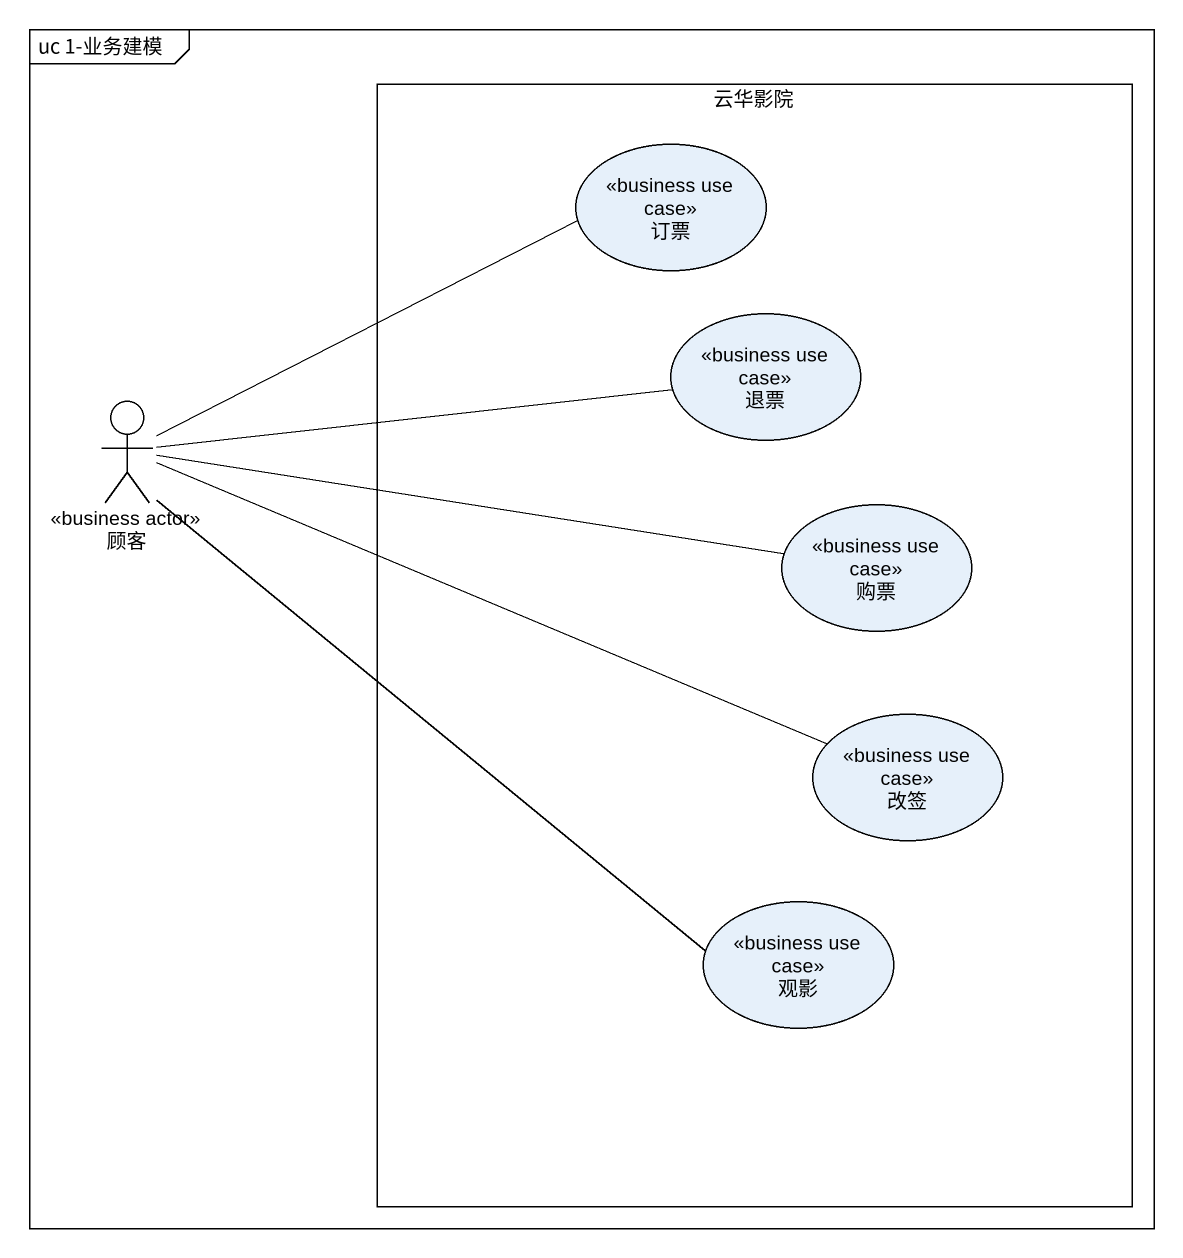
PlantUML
@startuml
mainframe uc 1-业务建模
rectangle 云华影院 {
  usecase 订票 <<business use case>>
  usecase 退票 <<business use case>>
  usecase 购票 <<business use case>>
  usecase 改签 <<business use case>>
  usecase 观影 <<business use case>>
}
actor 顾客 <<business actor>>
顾客 -up- 订票
顾客 -right- 退票
顾客 -right- 购票
顾客 -right- 改签
顾客 -right- 观影
@enduml
